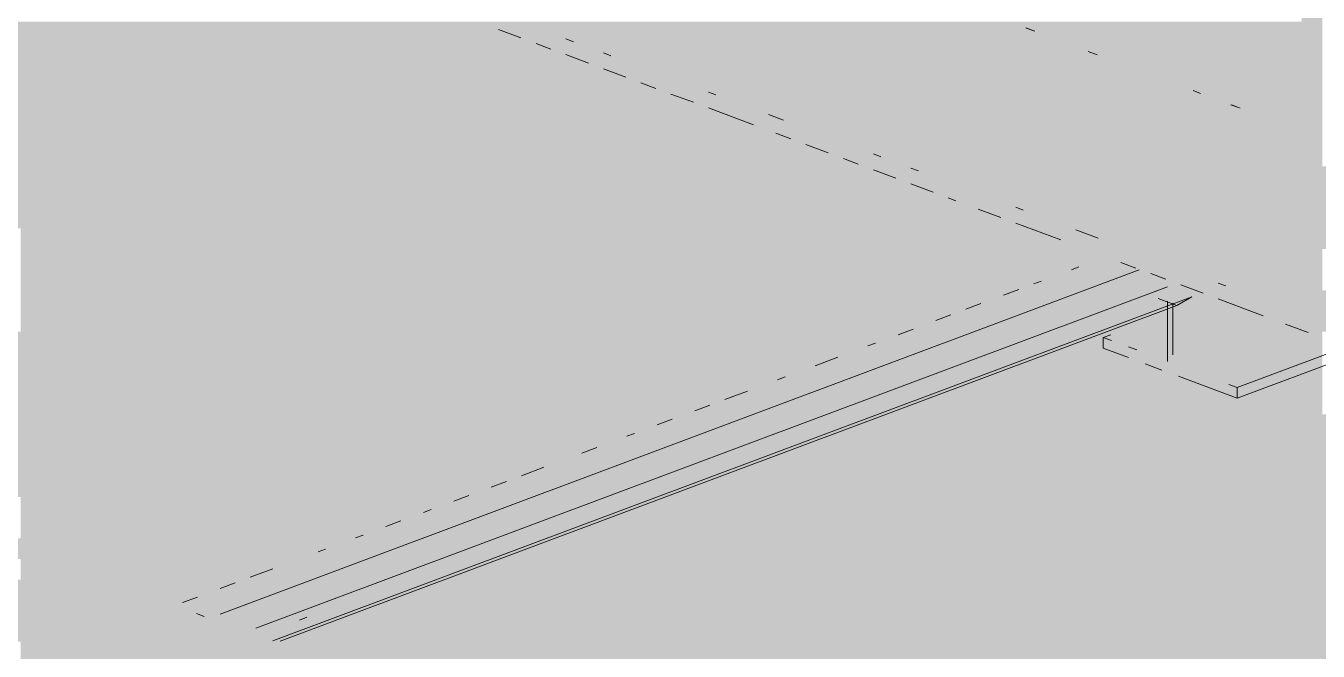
# Paper-space layout '03 3D Building and Roof' of a CAD drawing. Header units: millimetres. Extents: x 5 to 415, y 5 to 292.
# Drawn here: x 139.06 to 149.78, y 99.75 to 104.94 of the extents above; entities that cross this region are included whole.
import ezdxf

# ---------------------------------------------------------------- set-up
doc = ezdxf.new("R2010")
doc.units = ezdxf.units.MM
doc.layers.add('EXISTING', color=7, linetype='Continuous')
doc.layers.add('IMAGES', color=7, linetype='Continuous')

# ---------------------------------------------------------------- blocks, each defined once
blk = doc.blocks.new('SHEET_03')
at = {"layer": 'EXISTING', "color": 250, "lineweight": 9}
for p, q in [((143.17, 104.838), (142.984, 104.908)), ((143.543, 104.83), (143.605, 104.806)), ((147.357, 104.92), (147.431, 104.893)), ((147.423, 104.896), (147.36, 104.919)), ((143.419, 104.745), (143.295, 104.792)), ((147.875, 104.726), (147.949, 104.698)), ((143.73, 104.629), (143.543, 104.699)), ((143.854, 104.713), (143.916, 104.69)), ((144.041, 104.512), (143.854, 104.582)), ((144.289, 104.419), (144.165, 104.466)), ((148.807, 104.377), (148.744, 104.401)), ((144.6, 104.303), (144.414, 104.372)), ((144.725, 104.387), (144.787, 104.364)), ((145.098, 104.116), (144.725, 104.256)), ((145.222, 104.201), (145.346, 104.154)), ((149.121, 104.259), (149.058, 104.283)), ((149.065, 104.281), (149.134, 104.255)), ((145.409, 104), (145.284, 104.046)), ((145.719, 103.883), (145.533, 103.953)), ((146.093, 103.875), (146.155, 103.851)), ((145.968, 103.79), (145.844, 103.837)), ((146.403, 103.758), (146.466, 103.735)), ((146.279, 103.674), (146.093, 103.744)), ((146.59, 103.557), (146.403, 103.627)), ((146.776, 103.487), (146.714, 103.511)), ((147.274, 103.432), (147.336, 103.409)), ((147.15, 103.348), (146.963, 103.417)), ((147.647, 103.161), (147.274, 103.301)), ((147.771, 103.246), (147.958, 103.176)), ((140.675, 100.056), (148.298, 102.912)), ((147.735, 102.914), (147.798, 102.937)), ((148.269, 102.928), (148.144, 102.975)), ((147.423, 102.797), (147.485, 102.82)), ((148.517, 102.835), (148.393, 102.882)), ((148.828, 102.719), (148.642, 102.789)), ((148.953, 102.803), (149.015, 102.78)), ((148.533, 102.771), (140.972, 99.939)), ((141.112, 99.834), (148.735, 102.69)), ((147.173, 102.703), (147.298, 102.75)), ((148.735, 102.69), (148.61, 102.618)), ((141.174, 99.832), (148.61, 102.618)), ((146.86, 102.586), (146.985, 102.633)), ((148.61, 102.618), (148.455, 102.676)), ((148.533, 102.653), (148.533, 102.152)), ((148.577, 102.207), (148.577, 102.636)), ((149.326, 102.532), (148.953, 102.672)), ((146.61, 102.492), (146.735, 102.539)), ((146.298, 102.375), (146.423, 102.422)), ((148.062, 102.375), (147.999, 102.352)), ((149.699, 102.393), (149.512, 102.463)), ((146.048, 102.282), (146.111, 102.305)), ((147.999, 102.352), (147.999, 102.264)), ((148.069, 102.326), (147.999, 102.352)), ((147.999, 102.264), (148.208, 102.186)), ((148.277, 102.248), (148.208, 102.274)), ((149.11, 101.936), (149.984, 102.263)), ((145.611, 102.118), (145.798, 102.188)), ((149.11, 101.848), (150.171, 102.246)), ((148.347, 102.134), (148.485, 102.082)), ((145.298, 102.001), (145.361, 102.024)), ((148.624, 102.03), (149.11, 101.848)), ((149.11, 101.936), (149.041, 101.962)), ((149.11, 101.848), (149.11, 101.936)), ((144.861, 101.837), (145.048, 101.907)), ((144.611, 101.743), (144.736, 101.79)), ((144.299, 101.626), (144.424, 101.673)), ((144.049, 101.533), (144.111, 101.556)), ((143.674, 101.392), (143.799, 101.439)), ((143.174, 101.205), (143.361, 101.275)), ((142.924, 101.111), (143.049, 101.158)), ((142.612, 100.994), (142.737, 101.041)), ((142.362, 100.901), (142.424, 100.924)), ((142.049, 100.784), (142.174, 100.83)), ((141.799, 100.69), (141.862, 100.713)), ((141.487, 100.573), (141.549, 100.596)), ((140.925, 100.362), (141.112, 100.432)), ((140.675, 100.269), (140.8, 100.315)), ((140.362, 100.152), (140.487, 100.198)), ((140.543, 100.038), (140.48, 100.061)), ((141.332, 100.007), (141.395, 100.031))]:
    blk.add_line(p, q, dxfattribs=at)
at = {"layer": 'IMAGES', "color": 7}
for points in [[(149.646, 104.286), (149.817, 104.286), (149.646, 107.029), (149.817, 107.029)], [(136.279, 104.8), (142.449, 104.8), (136.279, 104.971), (142.449, 104.971)], [(142.449, 104.8), (142.791, 104.8), (142.449, 104.971), (142.791, 104.971)], [(142.791, 104.8), (142.963, 104.8), (142.791, 104.971), (142.963, 104.971)], [(142.963, 104.8), (143.134, 104.8), (142.963, 104.971), (143.134, 104.971)], [(143.134, 104.8), (143.305, 104.8), (143.134, 104.971), (143.305, 104.971)], [(143.305, 104.8), (143.477, 104.8), (143.305, 104.971), (143.477, 104.971)], [(143.477, 104.8), (143.648, 104.8), (143.477, 104.971), (143.648, 104.971)], [(143.648, 104.8), (143.819, 104.8), (143.648, 104.971), (143.819, 104.971)], [(143.819, 104.8), (144.334, 104.8), (143.819, 104.971), (144.334, 104.971)], [(144.334, 104.8), (144.505, 104.8), (144.334, 104.971), (144.505, 104.971)], [(144.505, 104.8), (144.676, 104.8), (144.505, 104.971), (144.676, 104.971)], [(144.676, 104.8), (144.848, 104.8), (144.676, 104.971), (144.848, 104.971)], [(144.848, 104.8), (146.561, 104.8), (144.848, 104.971), (146.561, 104.971)], [(146.561, 104.8), (146.904, 104.8), (146.561, 104.971), (146.904, 104.971)], [(146.904, 104.8), (147.075, 104.8), (146.904, 104.971), (147.075, 104.971)], [(147.075, 104.8), (147.247, 104.8), (147.075, 104.971), (147.247, 104.971)], [(147.247, 104.8), (147.418, 104.8), (147.247, 104.971), (147.418, 104.971)], [(147.418, 104.8), (147.589, 104.8), (147.418, 104.971), (147.589, 104.971)], [(147.589, 104.8), (147.761, 104.8), (147.589, 104.971), (147.761, 104.971)], [(147.761, 104.8), (148.275, 104.8), (147.761, 104.971), (148.275, 104.971)], [(148.275, 104.8), (149.646, 104.8), (148.275, 104.971), (149.646, 104.971)], [(135.594, 104.629), (142.62, 104.629), (135.594, 104.8), (142.62, 104.8)], [(142.62, 104.457), (142.791, 104.457), (142.62, 104.8), (142.791, 104.8)], [(142.791, 104.629), (142.963, 104.629), (142.791, 104.8), (142.963, 104.8)], [(142.963, 104.629), (143.134, 104.629), (142.963, 104.8), (143.134, 104.8)], [(143.134, 104.629), (143.305, 104.629), (143.134, 104.8), (143.305, 104.8)], [(143.305, 104.457), (143.477, 104.457), (143.305, 104.8), (143.477, 104.8)], [(143.477, 104.629), (143.648, 104.629), (143.477, 104.8), (143.648, 104.8)], [(143.648, 104.629), (143.819, 104.629), (143.648, 104.8), (143.819, 104.8)], [(143.819, 104.629), (143.991, 104.629), (143.819, 104.8), (143.991, 104.8)], [(143.991, 104.629), (144.334, 104.629), (143.991, 104.8), (144.334, 104.8)], [(144.334, 104.629), (144.505, 104.629), (144.334, 104.8), (144.505, 104.8)], [(144.505, 104.629), (144.848, 104.629), (144.505, 104.8), (144.848, 104.8)], [(144.848, 104.457), (145.019, 104.457), (144.848, 104.8), (145.019, 104.8)], [(145.019, 104.629), (145.19, 104.629), (145.019, 104.8), (145.19, 104.8)], [(145.19, 104.629), (146.904, 104.629), (145.19, 104.8), (146.904, 104.8)], [(146.904, 104.629), (147.075, 104.629), (146.904, 104.8), (147.075, 104.8)], [(147.075, 104.629), (147.418, 104.629), (147.075, 104.8), (147.418, 104.8)], [(147.418, 104.629), (147.589, 104.629), (147.418, 104.8), (147.589, 104.8)], [(147.589, 104.629), (147.761, 104.629), (147.589, 104.8), (147.761, 104.8)], [(147.761, 104.629), (148.104, 104.629), (147.761, 104.8), (148.104, 104.8)], [(148.104, 104.629), (148.275, 104.629), (148.104, 104.8), (148.275, 104.8)], [(148.275, 104.629), (148.446, 104.629), (148.275, 104.8), (148.446, 104.8)], [(148.446, 104.629), (149.646, 104.629), (148.446, 104.8), (149.646, 104.8)], [(135.251, 104.457), (142.62, 104.457), (135.251, 104.629), (142.62, 104.629)], [(142.791, 104.457), (142.963, 104.457), (142.791, 104.629), (142.963, 104.629)], [(142.963, 104.457), (143.134, 104.457), (142.963, 104.629), (143.134, 104.629)], [(143.134, 104.457), (143.305, 104.457), (143.134, 104.629), (143.305, 104.629)], [(143.477, 104.457), (143.991, 104.457), (143.477, 104.629), (143.991, 104.629)], [(143.991, 104.457), (144.162, 104.457), (143.991, 104.629), (144.162, 104.629)], [(144.162, 104.457), (144.334, 104.457), (144.162, 104.629), (144.334, 104.629)], [(144.334, 104.457), (144.505, 104.457), (144.334, 104.629), (144.505, 104.629)], [(144.505, 104.457), (144.676, 104.457), (144.505, 104.629), (144.676, 104.629)], [(144.676, 104.457), (144.848, 104.457), (144.676, 104.629), (144.848, 104.629)], [(145.019, 104.457), (145.362, 104.457), (145.019, 104.629), (145.362, 104.629)], [(145.362, 104.457), (145.533, 104.457), (145.362, 104.629), (145.533, 104.629)], [(145.533, 104.457), (145.704, 104.457), (145.533, 104.629), (145.704, 104.629)], [(145.704, 104.457), (147.418, 104.457), (145.704, 104.629), (147.418, 104.629)], [(147.418, 104.457), (147.589, 104.457), (147.418, 104.629), (147.589, 104.629)], [(147.589, 104.457), (147.761, 104.457), (147.589, 104.629), (147.761, 104.629)], [(147.761, 104.457), (147.932, 104.457), (147.761, 104.629), (147.932, 104.629)], [(147.932, 104.457), (148.104, 104.457), (147.932, 104.629), (148.104, 104.629)], [(148.104, 104.457), (148.275, 104.457), (148.104, 104.629), (148.275, 104.629)], [(148.275, 104.457), (148.446, 104.457), (148.275, 104.629), (148.446, 104.629)], [(148.446, 104.457), (148.618, 104.457), (148.446, 104.629), (148.618, 104.629)], [(148.618, 104.457), (148.789, 104.457), (148.618, 104.629), (148.789, 104.629)], [(148.789, 104.457), (149.132, 104.457), (148.789, 104.629), (149.132, 104.629)], [(149.132, 104.457), (149.646, 104.457), (149.132, 104.629), (149.646, 104.629)], [(134.737, 104.286), (142.106, 104.286), (134.737, 104.457), (142.106, 104.457)], [(142.106, 104.286), (142.449, 104.286), (142.106, 104.457), (142.449, 104.457)], [(142.449, 104.286), (142.62, 104.286), (142.449, 104.457), (142.62, 104.457)], [(142.62, 104.286), (142.791, 104.286), (142.62, 104.457), (142.791, 104.457)], [(142.791, 104.286), (142.963, 104.286), (142.791, 104.457), (142.963, 104.457)], [(142.963, 104.286), (143.134, 104.286), (142.963, 104.457), (143.134, 104.457)], [(143.134, 104.286), (143.477, 104.286), (143.134, 104.457), (143.477, 104.457)], [(143.477, 104.286), (143.819, 104.286), (143.477, 104.457), (143.819, 104.457)], [(143.819, 104.286), (143.991, 104.286), (143.819, 104.457), (143.991, 104.457)], [(143.991, 104.286), (144.162, 104.286), (143.991, 104.457), (144.162, 104.457)], [(144.162, 104.286), (144.334, 104.286), (144.162, 104.457), (144.334, 104.457)], [(144.334, 104.286), (144.505, 104.286), (144.334, 104.457), (144.505, 104.457)], [(144.505, 104.286), (144.676, 104.286), (144.505, 104.457), (144.676, 104.457)], [(144.676, 104.286), (144.848, 104.286), (144.676, 104.457), (144.848, 104.457)], [(144.848, 104.286), (145.019, 104.286), (144.848, 104.457), (145.019, 104.457)], [(145.019, 104.286), (145.362, 104.286), (145.019, 104.457), (145.362, 104.457)], [(145.362, 104.286), (145.876, 104.286), (145.362, 104.457), (145.876, 104.457)], [(145.876, 104.286), (146.047, 104.286), (145.876, 104.457), (146.047, 104.457)], [(146.047, 104.286), (146.219, 104.286), (146.047, 104.457), (146.219, 104.457)], [(146.219, 104.286), (147.932, 104.286), (146.219, 104.457), (147.932, 104.457)], [(147.932, 104.286), (148.104, 104.286), (147.932, 104.457), (148.104, 104.457)], [(148.104, 104.286), (148.275, 104.286), (148.104, 104.457), (148.275, 104.457)], [(148.275, 104.286), (148.618, 104.286), (148.275, 104.457), (148.618, 104.457)], [(148.618, 104.286), (148.789, 104.286), (148.618, 104.457), (148.789, 104.457)], [(148.789, 104.114), (148.96, 104.114), (148.789, 104.457), (148.96, 104.457)], [(148.96, 104.286), (149.132, 104.286), (148.96, 104.457), (149.132, 104.457)], [(149.132, 104.286), (149.303, 104.286), (149.132, 104.457), (149.303, 104.457)], [(149.303, 104.286), (149.474, 104.286), (149.303, 104.457), (149.474, 104.457)], [(149.474, 104.286), (149.646, 104.286), (149.474, 104.457), (149.646, 104.457)], [(134.223, 104.114), (141.934, 104.114), (134.223, 104.286), (141.934, 104.286)], [(141.934, 104.114), (142.106, 104.114), (141.934, 104.286), (142.106, 104.286)], [(142.106, 104.114), (142.449, 104.114), (142.106, 104.286), (142.449, 104.286)], [(142.449, 104.114), (142.62, 104.114), (142.449, 104.286), (142.62, 104.286)], [(142.62, 104.114), (142.791, 104.114), (142.62, 104.286), (142.791, 104.286)], [(142.791, 104.114), (143.305, 104.114), (142.791, 104.286), (143.305, 104.286)], [(143.305, 104.114), (143.477, 104.114), (143.305, 104.286), (143.477, 104.286)], [(143.477, 104.114), (143.819, 104.114), (143.477, 104.286), (143.819, 104.286)], [(143.819, 104.114), (144.162, 104.114), (143.819, 104.286), (144.162, 104.286)], [(144.162, 104.114), (144.334, 104.114), (144.162, 104.286), (144.334, 104.286)], [(144.334, 104.114), (144.505, 104.114), (144.334, 104.286), (144.505, 104.286)], [(144.505, 104.114), (144.848, 104.114), (144.505, 104.286), (144.848, 104.286)], [(144.848, 104.114), (145.019, 104.114), (144.848, 104.286), (145.019, 104.286)], [(145.019, 104.114), (145.19, 104.114), (145.019, 104.286), (145.19, 104.286)], [(145.19, 104.114), (145.362, 104.114), (145.19, 104.286), (145.362, 104.286)], [(145.362, 104.114), (145.533, 104.114), (145.362, 104.286), (145.533, 104.286)], [(145.533, 104.114), (145.704, 104.114), (145.533, 104.286), (145.704, 104.286)], [(145.704, 104.114), (146.219, 104.114), (145.704, 104.286), (146.219, 104.286)], [(146.219, 104.114), (146.561, 104.114), (146.219, 104.286), (146.561, 104.286)], [(146.561, 104.114), (148.275, 104.114), (146.561, 104.286), (148.275, 104.286)], [(148.275, 103.943), (148.789, 103.943), (148.275, 104.286), (148.789, 104.286)], [(148.96, 104.114), (149.132, 104.114), (148.96, 104.286), (149.132, 104.286)], [(149.132, 104.114), (149.303, 104.114), (149.132, 104.286), (149.303, 104.286)], [(149.303, 104.114), (149.474, 104.114), (149.303, 104.286), (149.474, 104.286)], [(149.474, 104.114), (149.646, 104.114), (149.474, 104.286), (149.646, 104.286)], [(149.646, 104.114), (149.817, 104.114), (149.646, 104.286), (149.817, 104.286)], [(133.88, 103.943), (141.249, 103.943), (133.88, 104.114), (141.249, 104.114)], [(141.249, 103.943), (141.592, 103.943), (141.249, 104.114), (141.592, 104.114)], [(141.592, 103.943), (141.934, 103.943), (141.592, 104.114), (141.934, 104.114)], [(141.934, 103.943), (142.106, 103.943), (141.934, 104.114), (142.106, 104.114)], [(142.106, 103.943), (142.277, 103.943), (142.106, 104.114), (142.277, 104.114)], [(142.277, 103.943), (142.449, 103.943), (142.277, 104.114), (142.449, 104.114)], [(142.449, 103.943), (142.62, 103.943), (142.449, 104.114), (142.62, 104.114)], [(142.62, 103.943), (142.791, 103.943), (142.62, 104.114), (142.791, 104.114)], [(142.791, 103.943), (144.334, 103.943), (142.791, 104.114), (144.334, 104.114)], [(144.334, 103.943), (144.505, 103.943), (144.334, 104.114), (144.505, 104.114)], [(144.505, 103.943), (144.676, 103.943), (144.505, 104.114), (144.676, 104.114)], [(144.676, 103.943), (144.848, 103.943), (144.676, 104.114), (144.848, 104.114)], [(144.848, 103.943), (145.019, 103.943), (144.848, 104.114), (145.019, 104.114)], [(145.019, 103.943), (145.362, 103.943), (145.019, 104.114), (145.362, 104.114)], [(145.362, 103.771), (145.533, 103.771), (145.362, 104.114), (145.533, 104.114)], [(145.533, 103.943), (145.704, 103.943), (145.533, 104.114), (145.704, 104.114)], [(145.704, 103.943), (145.876, 103.943), (145.704, 104.114), (145.876, 104.114)], [(145.876, 103.943), (146.047, 103.943), (145.876, 104.114), (146.047, 104.114)], [(146.047, 103.943), (146.39, 103.943), (146.047, 104.114), (146.39, 104.114)], [(146.39, 103.943), (146.733, 103.943), (146.39, 104.114), (146.733, 104.114)], [(146.733, 103.943), (146.904, 103.943), (146.733, 104.114), (146.904, 104.114)], [(146.904, 103.943), (147.075, 103.943), (146.904, 104.114), (147.075, 104.114)], [(147.075, 103.943), (148.275, 103.943), (147.075, 104.114), (148.275, 104.114)], [(148.789, 103.943), (149.132, 103.943), (148.789, 104.114), (149.132, 104.114)], [(149.132, 103.943), (149.303, 103.943), (149.132, 104.114), (149.303, 104.114)], [(149.303, 103.943), (149.474, 103.943), (149.303, 104.114), (149.474, 104.114)], [(149.474, 103.943), (149.646, 103.943), (149.474, 104.114), (149.646, 104.114)], [(149.646, 103.943), (149.817, 103.943), (149.646, 104.114), (149.817, 104.114)], [(133.366, 103.771), (140.906, 103.771), (133.366, 103.943), (140.906, 103.943)], [(140.906, 103.771), (141.078, 103.771), (140.906, 103.943), (141.078, 103.943)], [(141.078, 103.771), (141.249, 103.771), (141.078, 103.943), (141.249, 103.943)], [(141.249, 103.771), (141.42, 103.771), (141.249, 103.943), (141.42, 103.943)], [(141.42, 103.771), (141.592, 103.771), (141.42, 103.943), (141.592, 103.943)], [(141.592, 103.771), (141.934, 103.771), (141.592, 103.943), (141.934, 103.943)], [(141.934, 103.771), (142.106, 103.771), (141.934, 103.943), (142.106, 103.943)], [(142.106, 103.771), (142.277, 103.771), (142.106, 103.943), (142.277, 103.943)], [(142.277, 103.771), (142.449, 103.771), (142.277, 103.943), (142.449, 103.943)], [(142.449, 103.771), (144.848, 103.771), (142.449, 103.943), (144.848, 103.943)], [(144.848, 103.771), (145.019, 103.771), (144.848, 103.943), (145.019, 103.943)], [(145.019, 103.771), (145.19, 103.771), (145.019, 103.943), (145.19, 103.943)], [(145.19, 103.771), (145.362, 103.771), (145.19, 103.943), (145.362, 103.943)], [(145.533, 103.771), (145.704, 103.771), (145.533, 103.943), (145.704, 103.943)], [(145.704, 103.771), (145.876, 103.771), (145.704, 103.943), (145.876, 103.943)], [(145.876, 103.771), (146.047, 103.771), (145.876, 103.943), (146.047, 103.943)], [(146.047, 103.771), (146.219, 103.771), (146.047, 103.943), (146.219, 103.943)], [(146.219, 103.771), (146.39, 103.771), (146.219, 103.943), (146.39, 103.943)], [(146.39, 103.771), (146.561, 103.771), (146.39, 103.943), (146.561, 103.943)], [(146.561, 103.771), (146.733, 103.771), (146.561, 103.943), (146.733, 103.943)], [(146.733, 103.771), (147.247, 103.771), (146.733, 103.943), (147.247, 103.943)], [(147.247, 103.771), (147.418, 103.771), (147.247, 103.943), (147.418, 103.943)], [(147.418, 103.771), (148.104, 103.771), (147.418, 103.943), (148.104, 103.943)], [(148.104, 103.6), (148.275, 103.6), (148.104, 103.943), (148.275, 103.943)], [(148.275, 103.771), (148.789, 103.771), (148.275, 103.943), (148.789, 103.943)], [(148.789, 103.6), (148.96, 103.6), (148.789, 103.943), (148.96, 103.943)], [(148.96, 103.771), (149.132, 103.771), (148.96, 103.943), (149.132, 103.943)], [(149.132, 103.771), (149.303, 103.771), (149.132, 103.943), (149.303, 103.943)], [(149.303, 103.771), (149.474, 103.771), (149.303, 103.943), (149.474, 103.943)], [(149.474, 103.771), (149.646, 103.771), (149.474, 103.943), (149.646, 103.943)], [(149.646, 103.771), (149.817, 103.771), (149.646, 103.943), (149.817, 103.943)], [(132.852, 103.6), (140.392, 103.6), (132.852, 103.771), (140.392, 103.771)], [(140.392, 103.6), (140.735, 103.6), (140.392, 103.771), (140.735, 103.771)], [(140.735, 103.6), (140.906, 103.6), (140.735, 103.771), (140.906, 103.771)], [(140.906, 103.6), (141.078, 103.6), (140.906, 103.771), (141.078, 103.771)], [(141.078, 103.6), (141.249, 103.6), (141.078, 103.771), (141.249, 103.771)], [(141.249, 103.6), (141.592, 103.6), (141.249, 103.771), (141.592, 103.771)], [(141.592, 103.6), (141.934, 103.6), (141.592, 103.771), (141.934, 103.771)], [(141.934, 103.6), (142.106, 103.6), (141.934, 103.771), (142.106, 103.771)], [(142.106, 103.6), (145.19, 103.6), (142.106, 103.771), (145.19, 103.771)], [(145.19, 103.6), (145.362, 103.6), (145.19, 103.771), (145.362, 103.771)], [(145.362, 103.6), (145.533, 103.6), (145.362, 103.771), (145.533, 103.771)], [(145.533, 103.6), (145.704, 103.6), (145.533, 103.771), (145.704, 103.771)], [(145.704, 103.6), (145.876, 103.6), (145.704, 103.771), (145.876, 103.771)], [(145.876, 103.6), (146.219, 103.6), (145.876, 103.771), (146.219, 103.771)], [(146.219, 103.6), (146.39, 103.6), (146.219, 103.771), (146.39, 103.771)], [(146.39, 103.6), (146.561, 103.6), (146.39, 103.771), (146.561, 103.771)], [(146.561, 103.6), (146.733, 103.6), (146.561, 103.771), (146.733, 103.771)], [(146.733, 103.6), (146.904, 103.6), (146.733, 103.771), (146.904, 103.771)], [(146.904, 103.6), (147.075, 103.6), (146.904, 103.771), (147.075, 103.771)], [(147.075, 103.6), (147.418, 103.6), (147.075, 103.771), (147.418, 103.771)], [(147.418, 103.6), (147.589, 103.6), (147.418, 103.771), (147.589, 103.771)], [(147.589, 103.6), (147.932, 103.6), (147.589, 103.771), (147.932, 103.771)], [(147.932, 103.6), (148.104, 103.6), (147.932, 103.771), (148.104, 103.771)], [(148.275, 103.6), (148.446, 103.6), (148.275, 103.771), (148.446, 103.771)], [(148.446, 103.6), (148.618, 103.6), (148.446, 103.771), (148.618, 103.771)], [(148.618, 103.6), (148.789, 103.6), (148.618, 103.771), (148.789, 103.771)], [(148.96, 103.6), (149.646, 103.6), (148.96, 103.771), (149.646, 103.771)], [(149.646, 103.6), (150.16, 103.6), (149.646, 103.771), (150.16, 103.771)], [(132.51, 103.429), (139.878, 103.429), (132.51, 103.6), (139.878, 103.6)], [(139.878, 103.429), (140.049, 103.429), (139.878, 103.6), (140.049, 103.6)], [(140.049, 103.429), (140.221, 103.429), (140.049, 103.6), (140.221, 103.6)], [(140.221, 103.429), (140.392, 103.429), (140.221, 103.6), (140.392, 103.6)], [(140.392, 103.429), (140.735, 103.429), (140.392, 103.6), (140.735, 103.6)], [(140.735, 103.429), (140.906, 103.429), (140.735, 103.6), (140.906, 103.6)], [(140.906, 103.429), (141.078, 103.429), (140.906, 103.6), (141.078, 103.6)], [(141.078, 103.429), (141.249, 103.429), (141.078, 103.6), (141.249, 103.6)], [(141.249, 103.429), (141.592, 103.429), (141.249, 103.6), (141.592, 103.6)], [(141.592, 103.429), (145.704, 103.429), (141.592, 103.6), (145.704, 103.6)], [(145.704, 103.429), (145.876, 103.429), (145.704, 103.6), (145.876, 103.6)], [(145.876, 103.429), (146.047, 103.429), (145.876, 103.6), (146.047, 103.6)], [(146.047, 103.429), (146.39, 103.429), (146.047, 103.6), (146.39, 103.6)], [(146.39, 103.429), (146.733, 103.429), (146.39, 103.6), (146.733, 103.6)], [(146.733, 103.429), (146.904, 103.429), (146.733, 103.6), (146.904, 103.6)], [(146.904, 103.429), (147.075, 103.429), (146.904, 103.6), (147.075, 103.6)], [(147.075, 103.429), (147.247, 103.429), (147.075, 103.6), (147.247, 103.6)], [(147.247, 103.429), (147.418, 103.429), (147.247, 103.6), (147.418, 103.6)], [(147.418, 103.429), (147.761, 103.429), (147.418, 103.6), (147.761, 103.6)], [(147.761, 103.429), (147.932, 103.429), (147.761, 103.6), (147.932, 103.6)], [(147.932, 103.429), (148.104, 103.429), (147.932, 103.6), (148.104, 103.6)], [(148.104, 103.429), (148.275, 103.429), (148.104, 103.6), (148.275, 103.6)], [(148.275, 103.429), (148.446, 103.429), (148.275, 103.6), (148.446, 103.6)], [(148.446, 103.429), (148.618, 103.429), (148.446, 103.6), (148.618, 103.6)], [(148.618, 103.429), (148.789, 103.429), (148.618, 103.6), (148.789, 103.6)], [(148.789, 103.429), (150.16, 103.429), (148.789, 103.6), (150.16, 103.6)], [(132.51, 103.257), (139.535, 103.257), (132.51, 103.429), (139.535, 103.429)], [(139.535, 103.257), (139.878, 103.257), (139.535, 103.429), (139.878, 103.429)], [(139.878, 103.257), (140.049, 103.257), (139.878, 103.429), (140.049, 103.429)], [(140.049, 103.257), (140.221, 103.257), (140.049, 103.429), (140.221, 103.429)], [(140.221, 103.257), (140.392, 103.257), (140.221, 103.429), (140.392, 103.429)], [(140.392, 103.257), (140.564, 103.257), (140.392, 103.429), (140.564, 103.429)], [(140.564, 103.257), (140.906, 103.257), (140.564, 103.429), (140.906, 103.429)], [(140.906, 103.257), (141.078, 103.257), (140.906, 103.429), (141.078, 103.429)], [(141.078, 103.257), (146.047, 103.257), (141.078, 103.429), (146.047, 103.429)], [(146.047, 103.257), (146.39, 103.257), (146.047, 103.429), (146.39, 103.429)], [(146.39, 103.257), (146.561, 103.257), (146.39, 103.429), (146.561, 103.429)], [(146.561, 103.257), (146.733, 103.257), (146.561, 103.429), (146.733, 103.429)], [(146.733, 103.257), (146.904, 103.257), (146.733, 103.429), (146.904, 103.429)], [(146.904, 103.257), (147.418, 103.257), (146.904, 103.429), (147.418, 103.429)], [(147.418, 103.257), (147.589, 103.257), (147.418, 103.429), (147.589, 103.429)], [(147.589, 103.257), (147.761, 103.257), (147.589, 103.429), (147.761, 103.429)], [(147.761, 103.257), (147.932, 103.257), (147.761, 103.429), (147.932, 103.429)], [(147.932, 103.257), (148.275, 103.257), (147.932, 103.429), (148.275, 103.429)], [(148.275, 103.257), (148.446, 103.257), (148.275, 103.429), (148.446, 103.429)], [(148.446, 103.257), (148.618, 103.257), (148.446, 103.429), (148.618, 103.429)], [(148.618, 103.257), (148.789, 103.257), (148.618, 103.429), (148.789, 103.429)], [(148.789, 103.257), (150.503, 103.257), (148.789, 103.429), (150.503, 103.429)], [(139.021, 103.086), (139.193, 103.086), (139.021, 103.257), (139.193, 103.257)], [(139.193, 103.086), (139.535, 103.086), (139.193, 103.257), (139.535, 103.257)], [(139.535, 103.086), (139.707, 103.086), (139.535, 103.257), (139.707, 103.257)], [(139.707, 103.086), (139.878, 103.086), (139.707, 103.257), (139.878, 103.257)], [(139.878, 103.086), (140.049, 103.086), (139.878, 103.257), (140.049, 103.257)], [(140.049, 103.086), (140.221, 103.086), (140.049, 103.257), (140.221, 103.257)], [(140.221, 103.086), (140.392, 103.086), (140.221, 103.257), (140.392, 103.257)], [(140.392, 103.086), (140.564, 103.086), (140.392, 103.257), (140.564, 103.257)], [(140.564, 103.086), (146.561, 103.086), (140.564, 103.257), (146.561, 103.257)], [(146.561, 103.086), (146.733, 103.086), (146.561, 103.257), (146.733, 103.257)], [(146.733, 103.086), (146.904, 103.086), (146.733, 103.257), (146.904, 103.257)], [(146.904, 103.086), (147.075, 103.086), (146.904, 103.257), (147.075, 103.257)], [(147.075, 103.086), (147.247, 103.086), (147.075, 103.257), (147.247, 103.257)], [(147.247, 103.086), (147.418, 103.086), (147.247, 103.257), (147.418, 103.257)], [(147.418, 103.086), (147.589, 103.086), (147.418, 103.257), (147.589, 103.257)], [(147.589, 103.086), (147.932, 103.086), (147.589, 103.257), (147.932, 103.257)], [(147.932, 102.914), (148.104, 102.914), (147.932, 103.257), (148.104, 103.257)], [(148.104, 103.086), (148.275, 103.086), (148.104, 103.257), (148.275, 103.257)], [(148.275, 103.086), (148.618, 103.086), (148.275, 103.257), (148.618, 103.257)], [(148.618, 103.086), (148.96, 103.086), (148.618, 103.257), (148.96, 103.257)], [(148.96, 102.914), (149.132, 102.914), (148.96, 103.257), (149.132, 103.257)], [(149.132, 103.086), (149.303, 103.086), (149.132, 103.257), (149.303, 103.257)], [(149.303, 103.086), (151.017, 103.086), (149.303, 103.257), (151.017, 103.257)], [(139.021, 102.914), (139.364, 102.914), (139.021, 103.086), (139.364, 103.086)], [(139.364, 102.914), (139.535, 102.914), (139.364, 103.086), (139.535, 103.086)], [(139.535, 102.914), (140.049, 102.914), (139.535, 103.086), (140.049, 103.086)], [(140.049, 102.914), (147.075, 102.914), (140.049, 103.086), (147.075, 103.086)], [(147.075, 102.914), (147.247, 102.914), (147.075, 103.086), (147.247, 103.086)], [(147.247, 102.914), (147.418, 102.914), (147.247, 103.086), (147.418, 103.086)], [(147.418, 102.914), (147.589, 102.914), (147.418, 103.086), (147.589, 103.086)], [(147.589, 102.914), (147.761, 102.914), (147.589, 103.086), (147.761, 103.086)], [(147.761, 102.914), (147.932, 102.914), (147.761, 103.086), (147.932, 103.086)], [(148.104, 102.914), (148.275, 102.914), (148.104, 103.086), (148.275, 103.086)], [(148.275, 102.914), (148.446, 102.914), (148.275, 103.086), (148.446, 103.086)], [(148.446, 102.914), (148.618, 102.914), (148.446, 103.086), (148.618, 103.086)], [(148.618, 102.914), (148.789, 102.914), (148.618, 103.086), (148.789, 103.086)], [(148.789, 102.914), (148.96, 102.914), (148.789, 103.086), (148.96, 103.086)], [(149.132, 102.914), (149.474, 102.914), (149.132, 103.086), (149.474, 103.086)], [(149.474, 102.914), (149.646, 102.914), (149.474, 103.086), (149.646, 103.086)], [(149.646, 102.914), (149.817, 102.914), (149.646, 103.086), (149.817, 103.086)], [(139.021, 102.743), (139.193, 102.743), (139.021, 102.914), (139.193, 102.914)], [(139.193, 102.743), (139.535, 102.743), (139.193, 102.914), (139.535, 102.914)], [(139.535, 102.743), (139.707, 102.743), (139.535, 102.914), (139.707, 102.914)], [(139.707, 102.743), (146.561, 102.743), (139.707, 102.914), (146.561, 102.914)], [(146.561, 102.743), (146.733, 102.743), (146.561, 102.914), (146.733, 102.914)], [(146.733, 102.743), (146.904, 102.743), (146.733, 102.914), (146.904, 102.914)], [(146.904, 102.743), (147.075, 102.743), (146.904, 102.914), (147.075, 102.914)], [(147.075, 102.743), (147.247, 102.743), (147.075, 102.914), (147.247, 102.914)], [(147.247, 102.743), (147.418, 102.743), (147.247, 102.914), (147.418, 102.914)], [(147.418, 102.743), (147.589, 102.743), (147.418, 102.914), (147.589, 102.914)], [(147.589, 102.743), (148.104, 102.743), (147.589, 102.914), (148.104, 102.914)], [(148.104, 102.743), (148.446, 102.743), (148.104, 102.914), (148.446, 102.914)], [(148.446, 102.743), (148.618, 102.743), (148.446, 102.914), (148.618, 102.914)], [(148.618, 102.743), (148.789, 102.743), (148.618, 102.914), (148.789, 102.914)], [(148.789, 102.571), (148.96, 102.571), (148.789, 102.914), (148.96, 102.914)], [(148.96, 102.743), (149.132, 102.743), (148.96, 102.914), (149.132, 102.914)], [(149.132, 102.743), (149.303, 102.743), (149.132, 102.914), (149.303, 102.914)], [(149.303, 102.743), (149.817, 102.743), (149.303, 102.914), (149.817, 102.914)], [(139.021, 102.571), (139.193, 102.571), (139.021, 102.743), (139.193, 102.743)], [(139.193, 102.571), (146.047, 102.571), (139.193, 102.743), (146.047, 102.743)], [(146.047, 102.571), (146.219, 102.571), (146.047, 102.743), (146.219, 102.743)], [(146.219, 102.571), (146.39, 102.571), (146.219, 102.743), (146.39, 102.743)], [(146.39, 102.571), (146.561, 102.571), (146.39, 102.743), (146.561, 102.743)], [(146.561, 102.571), (146.733, 102.571), (146.561, 102.743), (146.733, 102.743)], [(146.733, 102.571), (147.075, 102.571), (146.733, 102.743), (147.075, 102.743)], [(147.075, 102.571), (147.247, 102.571), (147.075, 102.743), (147.247, 102.743)], [(147.247, 102.4), (147.418, 102.4), (147.247, 102.743), (147.418, 102.743)], [(147.418, 102.571), (147.761, 102.571), (147.418, 102.743), (147.761, 102.743)], [(147.761, 102.571), (148.104, 102.571), (147.761, 102.743), (148.104, 102.743)], [(148.104, 102.571), (148.275, 102.571), (148.104, 102.743), (148.275, 102.743)], [(148.275, 102.571), (148.446, 102.571), (148.275, 102.743), (148.446, 102.743)], [(148.446, 102.571), (148.789, 102.571), (148.446, 102.743), (148.789, 102.743)], [(148.96, 102.571), (149.303, 102.571), (148.96, 102.743), (149.303, 102.743)], [(149.303, 102.571), (149.474, 102.571), (149.303, 102.743), (149.474, 102.743)], [(149.474, 102.571), (149.646, 102.571), (149.474, 102.743), (149.646, 102.743)], [(149.646, 102.571), (150.16, 102.571), (149.646, 102.743), (150.16, 102.743)], [(139.021, 102.4), (145.704, 102.4), (139.021, 102.571), (145.704, 102.571)], [(145.704, 102.4), (145.876, 102.4), (145.704, 102.571), (145.876, 102.571)], [(145.876, 102.4), (146.047, 102.4), (145.876, 102.571), (146.047, 102.571)], [(146.047, 102.4), (146.219, 102.4), (146.047, 102.571), (146.219, 102.571)], [(146.219, 102.4), (146.39, 102.4), (146.219, 102.571), (146.39, 102.571)], [(146.39, 102.4), (146.561, 102.4), (146.39, 102.571), (146.561, 102.571)], [(146.561, 102.4), (147.075, 102.4), (146.561, 102.571), (147.075, 102.571)], [(147.075, 102.4), (147.247, 102.4), (147.075, 102.571), (147.247, 102.571)], [(147.418, 102.4), (147.589, 102.4), (147.418, 102.571), (147.589, 102.571)], [(147.589, 102.4), (148.104, 102.4), (147.589, 102.571), (148.104, 102.571)], [(148.104, 102.4), (148.618, 102.4), (148.104, 102.571), (148.618, 102.571)], [(148.618, 102.229), (148.789, 102.229), (148.618, 102.571), (148.789, 102.571)], [(148.789, 102.4), (148.96, 102.4), (148.789, 102.571), (148.96, 102.571)], [(148.96, 102.4), (149.132, 102.4), (148.96, 102.571), (149.132, 102.571)], [(149.132, 102.4), (149.303, 102.4), (149.132, 102.571), (149.303, 102.571)], [(149.303, 102.4), (149.989, 102.4), (149.303, 102.571), (149.989, 102.571)], [(138.336, 102.229), (145.019, 102.229), (138.336, 102.4), (145.019, 102.4)], [(145.019, 102.229), (145.362, 102.229), (145.019, 102.4), (145.362, 102.4)], [(145.362, 102.229), (145.533, 102.229), (145.362, 102.4), (145.533, 102.4)], [(145.533, 102.229), (145.704, 102.229), (145.533, 102.4), (145.704, 102.4)], [(145.704, 102.229), (145.876, 102.229), (145.704, 102.4), (145.876, 102.4)], [(145.876, 102.229), (146.047, 102.229), (145.876, 102.4), (146.047, 102.4)], [(146.047, 102.229), (147.075, 102.229), (146.047, 102.4), (147.075, 102.4)], [(147.075, 102.229), (147.418, 102.229), (147.075, 102.4), (147.418, 102.4)], [(147.418, 102.229), (148.275, 102.229), (147.418, 102.4), (148.275, 102.4)], [(148.275, 102.229), (148.446, 102.229), (148.275, 102.4), (148.446, 102.4)], [(148.446, 102.229), (148.618, 102.229), (148.446, 102.4), (148.618, 102.4)], [(148.789, 102.229), (149.132, 102.229), (148.789, 102.4), (149.132, 102.4)], [(149.132, 102.229), (149.303, 102.229), (149.132, 102.4), (149.303, 102.4)], [(149.303, 102.229), (149.474, 102.229), (149.303, 102.4), (149.474, 102.4)], [(149.474, 102.229), (149.817, 102.229), (149.474, 102.4), (149.817, 102.4)], [(137.822, 102.057), (145.019, 102.057), (137.822, 102.229), (145.019, 102.229)], [(145.019, 102.057), (145.19, 102.057), (145.019, 102.229), (145.19, 102.229)], [(145.19, 102.057), (145.533, 102.057), (145.19, 102.229), (145.533, 102.229)], [(145.533, 102.057), (145.704, 102.057), (145.533, 102.229), (145.704, 102.229)], [(145.704, 101.886), (145.876, 101.886), (145.704, 102.229), (145.876, 102.229)], [(145.876, 102.057), (146.047, 102.057), (145.876, 102.229), (146.047, 102.229)], [(146.047, 102.057), (146.219, 102.057), (146.047, 102.229), (146.219, 102.229)], [(146.219, 102.057), (146.904, 102.057), (146.219, 102.229), (146.904, 102.229)], [(146.904, 102.057), (147.247, 102.057), (146.904, 102.229), (147.247, 102.229)], [(147.247, 102.057), (147.418, 102.057), (147.247, 102.229), (147.418, 102.229)], [(147.418, 102.057), (147.761, 102.057), (147.418, 102.229), (147.761, 102.229)], [(147.761, 102.057), (147.932, 102.057), (147.761, 102.229), (147.932, 102.229)], [(147.932, 102.057), (148.104, 102.057), (147.932, 102.229), (148.104, 102.229)], [(148.104, 102.057), (148.275, 102.057), (148.104, 102.229), (148.275, 102.229)], [(148.275, 102.057), (148.446, 102.057), (148.275, 102.229), (148.446, 102.229)], [(148.446, 102.057), (148.618, 102.057), (148.446, 102.229), (148.618, 102.229)], [(148.618, 102.057), (148.789, 102.057), (148.618, 102.229), (148.789, 102.229)], [(148.789, 102.057), (148.96, 102.057), (148.789, 102.229), (148.96, 102.229)], [(148.96, 102.057), (149.132, 102.057), (148.96, 102.229), (149.132, 102.229)], [(149.132, 102.057), (149.303, 102.057), (149.132, 102.229), (149.303, 102.229)], [(149.303, 102.057), (149.474, 102.057), (149.303, 102.229), (149.474, 102.229)], [(149.474, 102.057), (149.646, 102.057), (149.474, 102.229), (149.646, 102.229)], [(149.646, 102.057), (149.817, 102.057), (149.646, 102.229), (149.817, 102.229)], [(137.479, 101.886), (144.162, 101.886), (137.479, 102.057), (144.162, 102.057)], [(144.162, 101.886), (144.334, 101.886), (144.162, 102.057), (144.334, 102.057)], [(144.334, 101.886), (144.505, 101.886), (144.334, 102.057), (144.505, 102.057)], [(144.505, 101.886), (144.676, 101.886), (144.505, 102.057), (144.676, 102.057)], [(144.676, 101.886), (145.19, 101.886), (144.676, 102.057), (145.19, 102.057)], [(145.19, 101.714), (145.704, 101.714), (145.19, 102.057), (145.704, 102.057)], [(145.876, 101.886), (146.39, 101.886), (145.876, 102.057), (146.39, 102.057)], [(146.39, 101.886), (146.733, 101.886), (146.39, 102.057), (146.733, 102.057)], [(146.733, 101.886), (147.075, 101.886), (146.733, 102.057), (147.075, 102.057)], [(147.075, 101.886), (147.247, 101.886), (147.075, 102.057), (147.247, 102.057)], [(147.247, 101.886), (147.418, 101.886), (147.247, 102.057), (147.418, 102.057)], [(147.418, 101.886), (147.589, 101.886), (147.418, 102.057), (147.589, 102.057)], [(147.589, 101.886), (147.761, 101.886), (147.589, 102.057), (147.761, 102.057)], [(147.761, 101.886), (147.932, 101.886), (147.761, 102.057), (147.932, 102.057)], [(147.932, 101.886), (148.275, 101.886), (147.932, 102.057), (148.275, 102.057)], [(148.275, 101.886), (148.446, 101.886), (148.275, 102.057), (148.446, 102.057)], [(148.446, 101.886), (148.789, 101.886), (148.446, 102.057), (148.789, 102.057)], [(148.789, 101.886), (149.303, 101.886), (148.789, 102.057), (149.303, 102.057)], [(149.303, 101.886), (149.474, 101.886), (149.303, 102.057), (149.474, 102.057)], [(149.474, 101.886), (149.646, 101.886), (149.474, 102.057), (149.646, 102.057)], [(149.646, 101.886), (149.817, 101.886), (149.646, 102.057), (149.817, 102.057)], [(136.965, 101.714), (143.648, 101.714), (136.965, 101.886), (143.648, 101.886)], [(143.648, 101.714), (143.819, 101.714), (143.648, 101.886), (143.819, 101.886)], [(143.819, 101.714), (143.991, 101.714), (143.819, 101.886), (143.991, 101.886)], [(143.991, 101.714), (144.162, 101.714), (143.991, 101.886), (144.162, 101.886)], [(144.162, 101.714), (144.334, 101.714), (144.162, 101.886), (144.334, 101.886)], [(144.334, 101.714), (144.505, 101.714), (144.334, 101.886), (144.505, 101.886)], [(144.505, 101.714), (144.676, 101.714), (144.505, 101.886), (144.676, 101.886)], [(144.676, 101.714), (145.019, 101.714), (144.676, 101.886), (145.019, 101.886)], [(145.019, 101.714), (145.19, 101.714), (145.019, 101.886), (145.19, 101.886)], [(145.704, 101.543), (145.876, 101.543), (145.704, 101.886), (145.876, 101.886)], [(145.876, 101.714), (146.047, 101.714), (145.876, 101.886), (146.047, 101.886)], [(146.047, 101.714), (146.219, 101.714), (146.047, 101.886), (146.219, 101.886)], [(146.219, 101.714), (146.561, 101.714), (146.219, 101.886), (146.561, 101.886)], [(146.561, 101.714), (146.904, 101.714), (146.561, 101.886), (146.904, 101.886)], [(146.904, 101.714), (147.075, 101.714), (146.904, 101.886), (147.075, 101.886)], [(147.075, 101.714), (147.418, 101.714), (147.075, 101.886), (147.418, 101.886)], [(147.418, 101.714), (148.275, 101.714), (147.418, 101.886), (148.275, 101.886)], [(148.275, 101.714), (148.446, 101.714), (148.275, 101.886), (148.446, 101.886)], [(148.446, 101.714), (148.618, 101.714), (148.446, 101.886), (148.618, 101.886)], [(148.618, 101.714), (148.789, 101.714), (148.618, 101.886), (148.789, 101.886)], [(148.789, 101.714), (148.96, 101.714), (148.789, 101.886), (148.96, 101.886)], [(148.96, 101.714), (149.474, 101.714), (148.96, 101.886), (149.474, 101.886)], [(149.474, 101.714), (149.817, 101.714), (149.474, 101.886), (149.817, 101.886)], [(137.136, 101.543), (143.305, 101.543), (137.136, 101.714), (143.305, 101.714)], [(143.305, 101.543), (143.648, 101.543), (143.305, 101.714), (143.648, 101.714)], [(143.648, 101.543), (143.819, 101.543), (143.648, 101.714), (143.819, 101.714)], [(143.819, 101.543), (143.991, 101.543), (143.819, 101.714), (143.991, 101.714)], [(143.991, 101.543), (144.334, 101.543), (143.991, 101.714), (144.334, 101.714)], [(144.334, 101.371), (144.505, 101.371), (144.334, 101.714), (144.505, 101.714)], [(144.505, 101.543), (144.676, 101.543), (144.505, 101.714), (144.676, 101.714)], [(144.676, 101.371), (144.848, 101.371), (144.676, 101.714), (144.848, 101.714)], [(144.848, 101.543), (145.19, 101.543), (144.848, 101.714), (145.19, 101.714)], [(145.19, 101.543), (145.362, 101.543), (145.19, 101.714), (145.362, 101.714)], [(145.362, 101.543), (145.533, 101.543), (145.362, 101.714), (145.533, 101.714)], [(145.533, 101.543), (145.704, 101.543), (145.533, 101.714), (145.704, 101.714)], [(145.876, 101.543), (146.219, 101.543), (145.876, 101.714), (146.219, 101.714)], [(146.219, 101.543), (146.39, 101.543), (146.219, 101.714), (146.39, 101.714)], [(146.39, 101.543), (146.561, 101.543), (146.39, 101.714), (146.561, 101.714)], [(146.561, 101.543), (146.733, 101.543), (146.561, 101.714), (146.733, 101.714)], [(146.733, 101.543), (146.904, 101.543), (146.733, 101.714), (146.904, 101.714)], [(146.904, 101.543), (147.075, 101.543), (146.904, 101.714), (147.075, 101.714)], [(147.075, 101.543), (148.618, 101.543), (147.075, 101.714), (148.618, 101.714)], [(148.618, 101.543), (148.96, 101.543), (148.618, 101.714), (148.96, 101.714)], [(148.96, 101.543), (149.474, 101.543), (148.96, 101.714), (149.474, 101.714)], [(149.474, 101.543), (149.646, 101.543), (149.474, 101.714), (149.646, 101.714)], [(149.646, 101.543), (150.674, 101.543), (149.646, 101.714), (150.674, 101.714)], [(137.65, 101.371), (142.791, 101.371), (137.65, 101.543), (142.791, 101.543)], [(142.791, 101.371), (143.305, 101.371), (142.791, 101.543), (143.305, 101.543)], [(143.305, 101.371), (143.648, 101.371), (143.305, 101.543), (143.648, 101.543)], [(143.648, 101.2), (143.819, 101.2), (143.648, 101.543), (143.819, 101.543)], [(143.819, 101.371), (143.991, 101.371), (143.819, 101.543), (143.991, 101.543)], [(143.991, 101.371), (144.162, 101.371), (143.991, 101.543), (144.162, 101.543)], [(144.162, 101.371), (144.334, 101.371), (144.162, 101.543), (144.334, 101.543)], [(144.505, 101.371), (144.676, 101.371), (144.505, 101.543), (144.676, 101.543)], [(144.848, 101.371), (145.019, 101.371), (144.848, 101.543), (145.019, 101.543)], [(145.019, 101.371), (145.19, 101.371), (145.019, 101.543), (145.19, 101.543)], [(145.19, 101.371), (145.533, 101.371), (145.19, 101.543), (145.533, 101.543)], [(145.533, 101.371), (145.704, 101.371), (145.533, 101.543), (145.704, 101.543)], [(145.704, 101.371), (145.876, 101.371), (145.704, 101.543), (145.876, 101.543)], [(145.876, 101.371), (146.047, 101.371), (145.876, 101.543), (146.047, 101.543)], [(146.047, 101.371), (146.219, 101.371), (146.047, 101.543), (146.219, 101.543)], [(146.219, 101.371), (146.39, 101.371), (146.219, 101.543), (146.39, 101.543)], [(146.39, 101.371), (146.561, 101.371), (146.39, 101.543), (146.561, 101.543)], [(146.561, 101.371), (151.017, 101.371), (146.561, 101.543), (151.017, 101.543)], [(138.164, 101.2), (142.449, 101.2), (138.164, 101.371), (142.449, 101.371)], [(142.449, 101.2), (142.791, 101.2), (142.449, 101.371), (142.791, 101.371)], [(142.791, 101.2), (142.963, 101.2), (142.791, 101.371), (142.963, 101.371)], [(142.963, 101.2), (143.134, 101.2), (142.963, 101.371), (143.134, 101.371)], [(143.134, 101.2), (143.305, 101.2), (143.134, 101.371), (143.305, 101.371)], [(143.305, 101.2), (143.477, 101.2), (143.305, 101.371), (143.477, 101.371)], [(143.477, 101.2), (143.648, 101.2), (143.477, 101.371), (143.648, 101.371)], [(143.819, 101.2), (143.991, 101.2), (143.819, 101.371), (143.991, 101.371)], [(143.991, 101.2), (144.334, 101.2), (143.991, 101.371), (144.334, 101.371)], [(144.334, 101.2), (144.676, 101.2), (144.334, 101.371), (144.676, 101.371)], [(144.676, 101.2), (144.848, 101.2), (144.676, 101.371), (144.848, 101.371)], [(144.848, 101.2), (145.19, 101.2), (144.848, 101.371), (145.19, 101.371)], [(145.19, 101.2), (145.533, 101.2), (145.19, 101.371), (145.533, 101.371)], [(145.533, 101.2), (145.876, 101.2), (145.533, 101.371), (145.876, 101.371)], [(145.876, 101.2), (146.047, 101.2), (145.876, 101.371), (146.047, 101.371)], [(146.047, 101.2), (151.017, 101.2), (146.047, 101.371), (151.017, 101.371)], [(138.164, 101.029), (141.934, 101.029), (138.164, 101.2), (141.934, 101.2)], [(141.934, 101.029), (142.106, 101.029), (141.934, 101.2), (142.106, 101.2)], [(142.106, 101.029), (142.277, 101.029), (142.106, 101.2), (142.277, 101.2)], [(142.277, 101.029), (142.449, 101.029), (142.277, 101.2), (142.449, 101.2)], [(142.449, 101.029), (142.62, 101.029), (142.449, 101.2), (142.62, 101.2)], [(142.62, 101.029), (142.791, 101.029), (142.62, 101.2), (142.791, 101.2)], [(142.791, 101.029), (142.963, 101.029), (142.791, 101.2), (142.963, 101.2)], [(142.963, 101.029), (143.648, 101.029), (142.963, 101.2), (143.648, 101.2)], [(143.648, 101.029), (144.334, 101.029), (143.648, 101.2), (144.334, 101.2)], [(144.334, 101.029), (144.848, 101.029), (144.334, 101.2), (144.848, 101.2)], [(144.848, 101.029), (145.019, 101.029), (144.848, 101.2), (145.019, 101.2)], [(145.019, 101.029), (145.19, 101.029), (145.019, 101.2), (145.19, 101.2)], [(145.19, 101.029), (145.362, 101.029), (145.19, 101.2), (145.362, 101.2)], [(145.362, 101.029), (145.533, 101.029), (145.362, 101.2), (145.533, 101.2)], [(145.533, 101.029), (145.876, 101.029), (145.533, 101.2), (145.876, 101.2)], [(145.876, 101.029), (151.017, 101.029), (145.876, 101.2), (151.017, 101.2)], [(139.021, 100.857), (141.42, 100.857), (139.021, 101.029), (141.42, 101.029)], [(141.42, 100.857), (141.592, 100.857), (141.42, 101.029), (141.592, 101.029)], [(141.592, 100.857), (141.763, 100.857), (141.592, 101.029), (141.763, 101.029)], [(141.763, 100.857), (141.934, 100.857), (141.763, 101.029), (141.934, 101.029)], [(141.934, 100.857), (142.106, 100.857), (141.934, 101.029), (142.106, 101.029)], [(142.106, 100.857), (142.277, 100.857), (142.106, 101.029), (142.277, 101.029)], [(142.277, 100.857), (142.62, 100.857), (142.277, 101.029), (142.62, 101.029)], [(142.62, 100.857), (142.791, 100.857), (142.62, 101.029), (142.791, 101.029)], [(142.791, 100.857), (142.963, 100.857), (142.791, 101.029), (142.963, 101.029)], [(142.963, 100.857), (143.477, 100.857), (142.963, 101.029), (143.477, 101.029)], [(143.477, 100.857), (143.648, 100.857), (143.477, 101.029), (143.648, 101.029)], [(143.648, 100.857), (143.819, 100.857), (143.648, 101.029), (143.819, 101.029)], [(143.819, 100.857), (144.334, 100.857), (143.819, 101.029), (144.334, 101.029)], [(144.334, 100.857), (144.505, 100.857), (144.334, 101.029), (144.505, 101.029)], [(144.505, 100.857), (144.676, 100.857), (144.505, 101.029), (144.676, 101.029)], [(144.676, 100.857), (144.848, 100.857), (144.676, 101.029), (144.848, 101.029)], [(144.848, 100.857), (145.19, 100.857), (144.848, 101.029), (145.19, 101.029)], [(145.19, 100.857), (151.017, 100.857), (145.19, 101.029), (151.017, 101.029)], [(139.021, 100.686), (139.364, 100.686), (139.021, 100.857), (139.364, 100.857)], [(139.364, 100.686), (141.078, 100.686), (139.364, 100.857), (141.078, 100.857)], [(141.078, 100.686), (141.249, 100.686), (141.078, 100.857), (141.249, 100.857)], [(141.249, 100.686), (141.42, 100.686), (141.249, 100.857), (141.42, 100.857)], [(141.42, 100.686), (141.592, 100.686), (141.42, 100.857), (141.592, 100.857)], [(141.592, 100.686), (141.763, 100.686), (141.592, 100.857), (141.763, 100.857)], [(141.763, 100.686), (141.934, 100.686), (141.763, 100.857), (141.934, 100.857)], [(141.934, 100.686), (142.277, 100.686), (141.934, 100.857), (142.277, 100.857)], [(142.277, 100.686), (142.791, 100.686), (142.277, 100.857), (142.791, 100.857)], [(142.791, 100.686), (142.963, 100.686), (142.791, 100.857), (142.963, 100.857)], [(142.963, 100.686), (143.134, 100.686), (142.963, 100.857), (143.134, 100.857)], [(143.134, 100.686), (143.477, 100.686), (143.134, 100.857), (143.477, 100.857)], [(143.477, 100.686), (143.991, 100.686), (143.477, 100.857), (143.991, 100.857)], [(143.991, 100.686), (144.162, 100.686), (143.991, 100.857), (144.162, 100.857)], [(144.162, 100.686), (144.334, 100.686), (144.162, 100.857), (144.334, 100.857)], [(144.334, 100.686), (144.505, 100.686), (144.334, 100.857), (144.505, 100.857)], [(144.505, 100.686), (144.676, 100.686), (144.505, 100.857), (144.676, 100.857)], [(144.676, 100.686), (151.017, 100.686), (144.676, 100.857), (151.017, 100.857)], [(138.85, 100.514), (139.193, 100.514), (138.85, 100.686), (139.193, 100.686)], [(139.193, 100.514), (139.364, 100.514), (139.193, 100.686), (139.364, 100.686)], [(139.364, 100.514), (139.535, 100.514), (139.364, 100.686), (139.535, 100.686)], [(139.535, 100.514), (139.707, 100.514), (139.535, 100.686), (139.707, 100.686)], [(139.707, 100.514), (139.878, 100.514), (139.707, 100.686), (139.878, 100.686)], [(139.878, 100.514), (140.735, 100.514), (139.878, 100.686), (140.735, 100.686)], [(140.735, 100.343), (140.906, 100.343), (140.735, 100.686), (140.906, 100.686)], [(140.906, 100.514), (141.078, 100.514), (140.906, 100.686), (141.078, 100.686)], [(141.078, 100.514), (141.42, 100.514), (141.078, 100.686), (141.42, 100.686)], [(141.42, 100.514), (141.592, 100.514), (141.42, 100.686), (141.592, 100.686)], [(141.592, 100.514), (141.934, 100.514), (141.592, 100.686), (141.934, 100.686)], [(141.934, 100.514), (142.106, 100.514), (141.934, 100.686), (142.106, 100.686)], [(142.106, 100.514), (142.277, 100.514), (142.106, 100.686), (142.277, 100.686)], [(142.277, 100.514), (142.449, 100.514), (142.277, 100.686), (142.449, 100.686)], [(142.449, 100.514), (142.963, 100.514), (142.449, 100.686), (142.963, 100.686)], [(142.963, 100.514), (143.477, 100.514), (142.963, 100.686), (143.477, 100.686)], [(143.477, 100.514), (143.648, 100.514), (143.477, 100.686), (143.648, 100.686)], [(143.648, 100.514), (143.819, 100.514), (143.648, 100.686), (143.819, 100.686)], [(143.819, 100.514), (143.991, 100.514), (143.819, 100.686), (143.991, 100.686)], [(143.991, 100.514), (144.334, 100.514), (143.991, 100.686), (144.334, 100.686)], [(144.334, 100.514), (151.017, 100.514), (144.334, 100.686), (151.017, 100.686)], [(139.021, 100.343), (139.193, 100.343), (139.021, 100.514), (139.193, 100.514)], [(139.193, 100.343), (139.535, 100.343), (139.193, 100.514), (139.535, 100.514)], [(139.535, 100.343), (139.707, 100.343), (139.535, 100.514), (139.707, 100.514)], [(139.707, 100.343), (139.878, 100.343), (139.707, 100.514), (139.878, 100.514)], [(139.878, 100.343), (140.049, 100.343), (139.878, 100.514), (140.049, 100.514)], [(140.049, 100.343), (140.392, 100.343), (140.049, 100.514), (140.392, 100.514)], [(140.392, 100.343), (140.564, 100.343), (140.392, 100.514), (140.564, 100.514)], [(140.564, 100.343), (140.735, 100.343), (140.564, 100.514), (140.735, 100.514)], [(140.906, 100.343), (141.934, 100.343), (140.906, 100.514), (141.934, 100.514)], [(141.934, 100.343), (142.62, 100.343), (141.934, 100.514), (142.62, 100.514)], [(142.62, 100.343), (142.791, 100.343), (142.62, 100.514), (142.791, 100.514)], [(142.791, 100.343), (142.963, 100.343), (142.791, 100.514), (142.963, 100.514)], [(142.963, 100.343), (143.134, 100.343), (142.963, 100.514), (143.134, 100.514)], [(143.134, 100.343), (143.305, 100.343), (143.134, 100.514), (143.305, 100.514)], [(143.305, 100.343), (143.477, 100.343), (143.305, 100.514), (143.477, 100.514)], [(143.477, 100.343), (143.819, 100.343), (143.477, 100.514), (143.819, 100.514)], [(143.819, 100.343), (151.017, 100.343), (143.819, 100.514), (151.017, 100.514)], [(138.164, 100.171), (139.364, 100.171), (138.164, 100.343), (139.364, 100.343)], [(139.364, 100.171), (139.535, 100.171), (139.364, 100.343), (139.535, 100.343)], [(139.535, 100.171), (139.707, 100.171), (139.535, 100.343), (139.707, 100.343)], [(139.707, 100.171), (139.878, 100.171), (139.707, 100.343), (139.878, 100.343)], [(139.878, 100.171), (140.221, 100.171), (139.878, 100.343), (140.221, 100.343)], [(140.221, 100.171), (140.392, 100.171), (140.221, 100.343), (140.392, 100.343)], [(140.392, 100.171), (140.564, 100.171), (140.392, 100.343), (140.564, 100.343)], [(140.564, 100.171), (140.735, 100.171), (140.564, 100.343), (140.735, 100.343)], [(140.735, 100.171), (140.906, 100.171), (140.735, 100.343), (140.906, 100.343)], [(140.906, 100.171), (141.249, 100.171), (140.906, 100.343), (141.249, 100.343)], [(141.249, 100.171), (141.42, 100.171), (141.249, 100.343), (141.42, 100.343)], [(141.42, 100.171), (141.763, 100.171), (141.42, 100.343), (141.763, 100.343)], [(141.763, 100.171), (142.106, 100.171), (141.763, 100.343), (142.106, 100.343)], [(142.106, 100.171), (142.62, 100.171), (142.106, 100.343), (142.62, 100.343)], [(142.62, 100.171), (142.791, 100.171), (142.62, 100.343), (142.791, 100.343)], [(142.791, 100.171), (142.963, 100.171), (142.791, 100.343), (142.963, 100.343)], [(142.963, 100.171), (143.134, 100.171), (142.963, 100.343), (143.134, 100.343)], [(143.134, 100.171), (143.477, 100.171), (143.134, 100.343), (143.477, 100.343)], [(143.477, 100.171), (151.017, 100.171), (143.477, 100.343), (151.017, 100.343)], [(138.85, 100), (139.707, 100), (138.85, 100.171), (139.707, 100.171)], [(139.707, 100), (139.878, 100), (139.707, 100.171), (139.878, 100.171)], [(139.878, 100), (140.049, 100), (139.878, 100.171), (140.049, 100.171)], [(140.049, 100), (140.221, 100), (140.049, 100.171), (140.221, 100.171)], [(140.221, 100), (140.392, 100), (140.221, 100.171), (140.392, 100.171)], [(140.392, 100), (141.078, 100), (140.392, 100.171), (141.078, 100.171)], [(141.078, 100), (141.249, 100), (141.078, 100.171), (141.249, 100.171)], [(141.249, 100), (141.592, 100), (141.249, 100.171), (141.592, 100.171)], [(141.592, 100), (142.106, 100), (141.592, 100.171), (142.106, 100.171)], [(142.106, 100), (142.277, 100), (142.106, 100.171), (142.277, 100.171)], [(142.277, 100), (142.449, 100), (142.277, 100.171), (142.449, 100.171)], [(142.449, 100), (142.62, 100), (142.449, 100.171), (142.62, 100.171)], [(142.62, 100), (142.791, 100), (142.62, 100.171), (142.791, 100.171)], [(142.791, 100), (142.963, 100), (142.791, 100.171), (142.963, 100.171)], [(142.963, 100), (151.017, 100), (142.963, 100.171), (151.017, 100.171)], [(138.85, 99.829), (139.193, 99.829), (138.85, 100), (139.193, 100)], [(139.193, 99.829), (140.221, 99.829), (139.193, 100), (140.221, 100)], [(140.221, 99.829), (140.392, 99.829), (140.221, 100), (140.392, 100)], [(140.392, 99.829), (140.564, 99.829), (140.392, 100), (140.564, 100)], [(140.564, 99.829), (140.735, 99.829), (140.564, 100), (140.735, 100)], [(140.735, 99.829), (140.906, 99.829), (140.735, 100), (140.906, 100)], [(140.906, 99.829), (141.078, 99.829), (140.906, 100), (141.078, 100)], [(141.078, 99.829), (141.249, 99.829), (141.078, 100), (141.249, 100)], [(141.249, 99.829), (141.42, 99.829), (141.249, 100), (141.42, 100)], [(141.42, 99.829), (141.592, 99.829), (141.42, 100), (141.592, 100)], [(141.592, 99.829), (141.763, 99.829), (141.592, 100), (141.763, 100)], [(141.763, 99.829), (141.934, 99.829), (141.763, 100), (141.934, 100)], [(141.934, 99.829), (142.106, 99.829), (141.934, 100), (142.106, 100)], [(142.106, 99.829), (142.277, 99.829), (142.106, 100), (142.277, 100)], [(142.277, 99.829), (142.449, 99.829), (142.277, 100), (142.449, 100)], [(142.449, 99.829), (151.359, 99.829), (142.449, 100), (151.359, 100)], [(139.021, 99.657), (139.193, 99.657), (139.021, 99.829), (139.193, 99.829)], [(139.193, 99.657), (139.364, 99.657), (139.193, 99.829), (139.364, 99.829)], [(139.364, 99.657), (139.535, 99.657), (139.364, 99.829), (139.535, 99.829)], [(139.535, 99.657), (139.878, 99.657), (139.535, 99.829), (139.878, 99.829)], [(139.878, 99.657), (140.564, 99.657), (139.878, 99.829), (140.564, 99.829)], [(140.564, 99.657), (140.735, 99.657), (140.564, 99.829), (140.735, 99.829)], [(140.735, 99.657), (140.906, 99.657), (140.735, 99.829), (140.906, 99.829)], [(140.906, 99.657), (141.078, 99.657), (140.906, 99.829), (141.078, 99.829)], [(141.078, 99.657), (141.249, 99.657), (141.078, 99.829), (141.249, 99.829)], [(141.249, 99.657), (141.592, 99.657), (141.249, 99.829), (141.592, 99.829)], [(141.592, 99.657), (141.763, 99.657), (141.592, 99.829), (141.763, 99.829)], [(141.763, 99.657), (141.934, 99.657), (141.763, 99.829), (141.934, 99.829)], [(141.934, 99.657), (142.106, 99.657), (141.934, 99.829), (142.106, 99.829)], [(142.106, 99.657), (151.359, 99.657), (142.106, 99.829), (151.359, 99.829)]]:
    blk.add_solid(points, dxfattribs=at)

psp = doc.layouts.new('03 3D Building and Roof')

# ---------------------------------------------------------------- block references
psp.add_blockref('SHEET_03', (0, 0))

doc.saveas('drawing.dxf')
